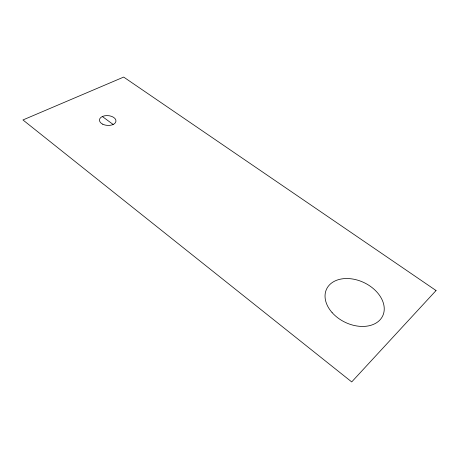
<?xml version="1.0" encoding="UTF-8"?>
<svg xmlns="http://www.w3.org/2000/svg" width="459" height="459" viewBox="0 0 459 459"><rect width="100%" height="100%" fill="white"/><g stroke="black" fill="none" stroke-linecap="round" stroke-linejoin="round"><path stroke-width="0.69" d="M102.34 116.517L113.178 124.475M436.05 290.536L351.714 381.922L22.95 119.954L123.678 77.078L436.05 290.536M332.098 312.579A31.103 21.975 25.7 0 0 382.531 316.251A31.103 21.975 25.7 0 0 349.288 278.619A31.103 21.975 25.7 0 0 332.098 312.579M102.782 124.223A8.279 4.911 4.3 0 0 115.92 121.486A8.279 4.911 4.3 0 0 104.44 115.84A8.279 4.911 4.3 0 0 102.782 124.223"/></g></svg>
